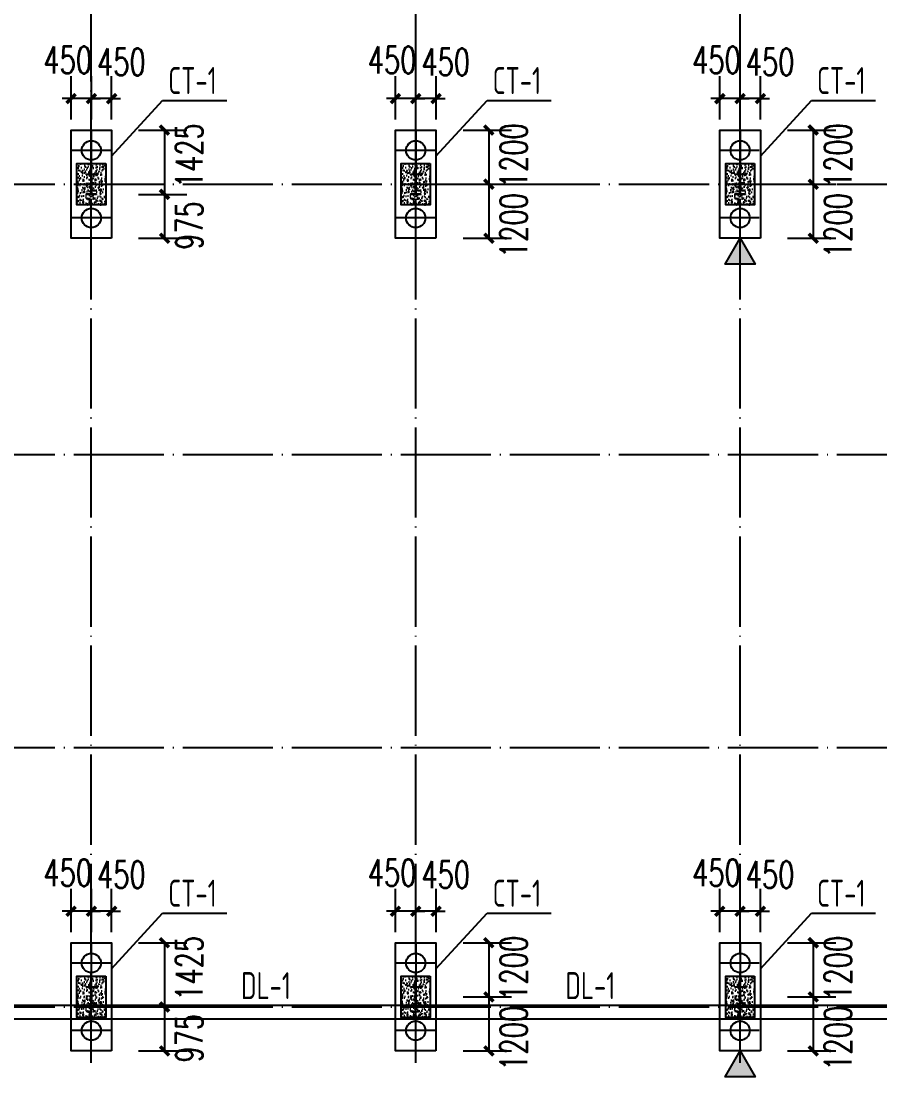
# Model space of a CAD drawing. Extents: x -33967 to 1773478, y -1022458 to -784650.
# Drawn here: x 276953 to 296013, y -1003384 to -979912 of the extents above; entities that cross this region are included whole.
import ezdxf

# ---------------------------------------------------------------- set-up
doc = ezdxf.new("R2010")
doc.units = 0
doc.header["$LTSCALE"] = 1000
doc.header["$MEASUREMENT"] = 0
doc.linetypes.add('DOTE', pattern=[2.42, 2, -0.2, 0.02, -0.2])
for name, color, linetype in [('AXIS', 3, 'Continuous'), ('DIM_LEAD', 3, 'Continuous'), ('DOTE', 1, 'DOTE'), ('GZ', 50, 'Continuous'), ('NUM', 7, 'Continuous'), ('PUB_HATCH', 8, 'Continuous'), ('承台', 2, 'Continuous'), ('桩', 201, 'Continuous')]:
    doc.layers.add(name, color=color, linetype=linetype)
doc.styles.add('_TCH_DIM_T3', font='SIMPLEX', dxfattribs={"width": 0.705882, "bigfont": 'GBCBIG'})
doc.styles.add('TSSD_Norm', font='tssdeng.shx', dxfattribs={"bigfont": 'hztxt.shx'})
doc.dimstyles.new('TCH-200-1', dxfattribs={"dimtxt": 595, "dimasz": 200, "dimexe": 500, "dimexo": 600, "dimgap": 252.5, "dimtad": 1, "dimdec": 0, "dimzin": 0, "dimdsep": 46, "dimtxsty": '_TCH_DIM_T3', "dimblk": 'ARCHTICK', "dimcen": 0.09, "dimclrd": 3, "dimclre": 3, "dimclrt": 7, "dimazin": 2, "dimtfac": 1, "dimtdec": 0, "dimtix": 1, "dimtmove": 2, "dimatfit": 3, "dimfxl": 1, "dimtolj": 1, "dimtzin": 0, "dimarcsym": 0})

# ---------------------------------------------------------------- blocks, each defined once
blk = doc.blocks.new('111')
at = {"layer": 'GZ'}
blk.add_lwpolyline([(650693, -886725), (650473, -886725), (650473, -886715), (650577, -886715), (650580, -886710), (650580, -886289), (650577, -886285), (650473, -886285), (650473, -886275), (650693, -886275), (650693, -886285), (650590, -886285), (650586, -886289), (650586, -886710), (650590, -886715), (650693, -886715), (650693, -886725)], close=True, dxfattribs=at)
blk = doc.blocks.new('_ArchTick')
at = {"color": 0, "linetype": 'ByBlock', "const_width": 0.4}
blk.add_lwpolyline([(-0.5, -0.5), (0.5, 0.5)], dxfattribs=at)
blk = doc.blocks.new('*D858')
at = {"layer": 'AXIS', "color": 3, "lineweight": -2, "transparency": 16777216}
for p, q in [((278511, -1000130), (278511, -999165)), ((278961, -1000130), (278961, -999165)), ((278511, -999665), (278311, -999665)), ((278961, -999665), (278511, -999665)), ((278961, -999665), (279161, -999665))]:
    blk.add_line(p, q, dxfattribs=at)
at = {"layer": 'Defpoints', "color": 0, "transparency": 16777216}
for p in [(278511, -999665), (278511, -1000730), (278961, -1000730)]:
    blk.add_point(p, dxfattribs=at)
at = {"layer": 'AXIS', "color": 3, "lineweight": -2, "transparency": 16777216, "xscale": 200, "yscale": 200, "zscale": 200}
for p, rotation in [((278511, -999665), 359.9999999933299), ((278961, -999665), 179.9999999933299)]:
    blk.add_blockref('_ArchTick', p, dxfattribs=dict(at, rotation=rotation))
at = {"layer": 'AXIS', "color": 7, "transparency": 16777216, "insert": (279177, -998854), "char_height": 595, "attachment_point": 5, "rotation": 360, "style": '_TCH_DIM_T3'}
blk.add_mtext('\\A1;450', dxfattribs=at)
blk = doc.blocks.new('*D859')
at = {"layer": 'AXIS', "color": 3, "lineweight": -2, "transparency": 16777216}
for p, q in [((278061, -1000130), (278061, -999165)), ((278511, -1000130), (278511, -999165)), ((278061, -999665), (277861, -999665)), ((278511, -999665), (278061, -999665)), ((278511, -999665), (278711, -999665))]:
    blk.add_line(p, q, dxfattribs=at)
at = {"layer": 'Defpoints', "color": 0, "transparency": 16777216}
for p in [(278061, -999665), (278061, -1000730), (278511, -1000730)]:
    blk.add_point(p, dxfattribs=at)
at = {"layer": 'AXIS', "color": 3, "lineweight": -2, "transparency": 16777216, "xscale": 200, "yscale": 200, "zscale": 200}
for p, rotation in [((278061, -999665), 359.9999999933299), ((278511, -999665), 179.9999999933299)]:
    blk.add_blockref('_ArchTick', p, dxfattribs=dict(at, rotation=rotation))
at = {"layer": 'AXIS', "color": 7, "transparency": 16777216, "insert": (277986, -998810), "char_height": 595, "attachment_point": 5, "rotation": 360, "style": '_TCH_DIM_T3'}
blk.add_mtext('\\A1;450', dxfattribs=at)
blk = doc.blocks.new('*D860')
at = {"layer": 'AXIS', "color": 3, "lineweight": -2, "transparency": 16777216}
for p, q in [((279561, -1000364), (280634, -1000364)), ((280134, -1000364), (280134, -1001789)), ((279561, -1001789), (280634, -1001789))]:
    blk.add_line(p, q, dxfattribs=at)
at = {"layer": 'Defpoints', "color": 0, "transparency": 16777216}
for p in [(278961, -1000364), (278961, -1001789), (280134, -1001789)]:
    blk.add_point(p, dxfattribs=at)
at = {"layer": 'AXIS', "color": 3, "lineweight": -2, "transparency": 16777216, "xscale": 200, "yscale": 200, "zscale": 200}
for p, rotation in [((280134, -1000364), 90), ((280134, -1001789), 270)]:
    blk.add_blockref('_ArchTick', p, dxfattribs=dict(at, rotation=rotation))
at = {"layer": 'AXIS', "color": 7, "transparency": 16777216, "insert": (280684, -1000931), "char_height": 595, "attachment_point": 5, "rotation": 90, "style": '_TCH_DIM_T3'}
blk.add_mtext('\\A1;1425', dxfattribs=at)
blk = doc.blocks.new('*D861')
at = {"layer": 'AXIS', "color": 3, "lineweight": -2, "transparency": 16777216}
for p, q in [((279561, -1001789), (280634, -1001789)), ((280134, -1001789), (280134, -1002764)), ((279561, -1002764), (280634, -1002764))]:
    blk.add_line(p, q, dxfattribs=at)
at = {"layer": 'Defpoints', "color": 0, "transparency": 16777216}
for p in [(278961, -1001789), (278961, -1002764), (280134, -1002764)]:
    blk.add_point(p, dxfattribs=at)
at = {"layer": 'AXIS', "color": 3, "lineweight": -2, "transparency": 16777216, "xscale": 200, "yscale": 200, "zscale": 200}
for p, rotation in [((280134, -1001789), 90), ((280134, -1002764), 270)]:
    blk.add_blockref('_ArchTick', p, dxfattribs=dict(at, rotation=rotation))
at = {"layer": 'AXIS', "color": 7, "transparency": 16777216, "insert": (280684, -1002483), "char_height": 595, "attachment_point": 5, "rotation": 90, "style": '_TCH_DIM_T3'}
blk.add_mtext('\\A1;975', dxfattribs=at)
blk = doc.blocks.new('*D862')
at = {"layer": 'AXIS', "color": 3, "lineweight": -2, "transparency": 16777216}
for p, q in [((285711, -1000130), (285711, -999165)), ((286161, -1000130), (286161, -999165)), ((285711, -999665), (285511, -999665)), ((286161, -999665), (285711, -999665)), ((286161, -999665), (286361, -999665))]:
    blk.add_line(p, q, dxfattribs=at)
at = {"layer": 'Defpoints', "color": 0, "transparency": 16777216}
for p in [(285711, -999665), (285711, -1000730), (286161, -1000730)]:
    blk.add_point(p, dxfattribs=at)
at = {"layer": 'AXIS', "color": 3, "lineweight": -2, "transparency": 16777216, "xscale": 200, "yscale": 200, "zscale": 200}
for p, rotation in [((285711, -999665), 359.9999999933299), ((286161, -999665), 179.9999999933299)]:
    blk.add_blockref('_ArchTick', p, dxfattribs=dict(at, rotation=rotation))
at = {"layer": 'AXIS', "color": 7, "transparency": 16777216, "insert": (286377, -998854), "char_height": 595, "attachment_point": 5, "rotation": 360, "style": '_TCH_DIM_T3'}
blk.add_mtext('\\A1;450', dxfattribs=at)
blk = doc.blocks.new('*D863')
at = {"layer": 'AXIS', "color": 3, "lineweight": -2, "transparency": 16777216}
for p, q in [((285261, -1000130), (285261, -999165)), ((285711, -1000130), (285711, -999165)), ((285261, -999665), (285061, -999665)), ((285711, -999665), (285261, -999665)), ((285711, -999665), (285911, -999665))]:
    blk.add_line(p, q, dxfattribs=at)
at = {"layer": 'Defpoints', "color": 0, "transparency": 16777216}
for p in [(285261, -999665), (285261, -1000730), (285711, -1000730)]:
    blk.add_point(p, dxfattribs=at)
at = {"layer": 'AXIS', "color": 3, "lineweight": -2, "transparency": 16777216, "xscale": 200, "yscale": 200, "zscale": 200}
for p, rotation in [((285261, -999665), 359.9999999933299), ((285711, -999665), 179.9999999933299)]:
    blk.add_blockref('_ArchTick', p, dxfattribs=dict(at, rotation=rotation))
at = {"layer": 'AXIS', "color": 7, "transparency": 16777216, "insert": (285186, -998810), "char_height": 595, "attachment_point": 5, "rotation": 360, "style": '_TCH_DIM_T3'}
blk.add_mtext('\\A1;450', dxfattribs=at)
blk = doc.blocks.new('*D864')
at = {"layer": 'AXIS', "color": 3, "lineweight": -2, "transparency": 16777216}
for p, q in [((286761, -1000364), (287834, -1000364)), ((287334, -1000364), (287334, -1001564)), ((286761, -1001564), (287834, -1001564))]:
    blk.add_line(p, q, dxfattribs=at)
at = {"layer": 'Defpoints', "color": 0, "transparency": 16777216}
for p in [(286161, -1000364), (286161, -1001564), (287334, -1001564)]:
    blk.add_point(p, dxfattribs=at)
at = {"layer": 'AXIS', "color": 3, "lineweight": -2, "transparency": 16777216, "xscale": 200, "yscale": 200, "zscale": 200}
for p, rotation in [((287334, -1000364), 90), ((287334, -1001564), 270)]:
    blk.add_blockref('_ArchTick', p, dxfattribs=dict(at, rotation=rotation))
at = {"layer": 'AXIS', "color": 7, "transparency": 16777216, "insert": (287884, -1000931), "char_height": 595, "attachment_point": 5, "rotation": 90, "style": '_TCH_DIM_T3'}
blk.add_mtext('\\A1;1200', dxfattribs=at)
blk = doc.blocks.new('*D865')
at = {"layer": 'AXIS', "color": 3, "lineweight": -2, "transparency": 16777216}
for p, q in [((286761, -1001564), (287834, -1001564)), ((287334, -1001564), (287334, -1002764)), ((286761, -1002764), (287834, -1002764))]:
    blk.add_line(p, q, dxfattribs=at)
at = {"layer": 'Defpoints', "color": 0, "transparency": 16777216}
for p in [(286161, -1001564), (286161, -1002764), (287334, -1002764)]:
    blk.add_point(p, dxfattribs=at)
at = {"layer": 'AXIS', "color": 3, "lineweight": -2, "transparency": 16777216, "xscale": 200, "yscale": 200, "zscale": 200}
for p, rotation in [((287334, -1001564), 90), ((287334, -1002764), 270)]:
    blk.add_blockref('_ArchTick', p, dxfattribs=dict(at, rotation=rotation))
at = {"layer": 'AXIS', "color": 7, "transparency": 16777216, "insert": (287884, -1002483), "char_height": 595, "attachment_point": 5, "rotation": 90, "style": '_TCH_DIM_T3'}
blk.add_mtext('\\A1;1200', dxfattribs=at)
blk = doc.blocks.new('*D866')
at = {"layer": 'AXIS', "color": 3, "lineweight": -2, "transparency": 16777216}
for p, q in [((292911, -1000130), (292911, -999165)), ((293361, -1000130), (293361, -999165)), ((292911, -999665), (292711, -999665)), ((293361, -999665), (292911, -999665)), ((293361, -999665), (293561, -999665))]:
    blk.add_line(p, q, dxfattribs=at)
at = {"layer": 'Defpoints', "color": 0, "transparency": 16777216}
for p in [(292911, -999665), (292911, -1000730), (293361, -1000730)]:
    blk.add_point(p, dxfattribs=at)
at = {"layer": 'AXIS', "color": 3, "lineweight": -2, "transparency": 16777216, "xscale": 200, "yscale": 200, "zscale": 200}
for p, rotation in [((292911, -999665), 359.9999999933299), ((293361, -999665), 179.9999999933299)]:
    blk.add_blockref('_ArchTick', p, dxfattribs=dict(at, rotation=rotation))
at = {"layer": 'AXIS', "color": 7, "transparency": 16777216, "insert": (293577, -998854), "char_height": 595, "attachment_point": 5, "rotation": 360, "style": '_TCH_DIM_T3'}
blk.add_mtext('\\A1;450', dxfattribs=at)
blk = doc.blocks.new('*D867')
at = {"layer": 'AXIS', "color": 3, "lineweight": -2, "transparency": 16777216}
for p, q in [((292461, -1000130), (292461, -999165)), ((292911, -1000130), (292911, -999165)), ((292461, -999665), (292261, -999665)), ((292911, -999665), (292461, -999665)), ((292911, -999665), (293111, -999665))]:
    blk.add_line(p, q, dxfattribs=at)
at = {"layer": 'Defpoints', "color": 0, "transparency": 16777216}
for p in [(292461, -999665), (292461, -1000730), (292911, -1000730)]:
    blk.add_point(p, dxfattribs=at)
at = {"layer": 'AXIS', "color": 3, "lineweight": -2, "transparency": 16777216, "xscale": 200, "yscale": 200, "zscale": 200}
for p, rotation in [((292461, -999665), 359.9999999933299), ((292911, -999665), 179.9999999933299)]:
    blk.add_blockref('_ArchTick', p, dxfattribs=dict(at, rotation=rotation))
at = {"layer": 'AXIS', "color": 7, "transparency": 16777216, "insert": (292386, -998810), "char_height": 595, "attachment_point": 5, "rotation": 360, "style": '_TCH_DIM_T3'}
blk.add_mtext('\\A1;450', dxfattribs=at)
blk = doc.blocks.new('*D868')
at = {"layer": 'AXIS', "color": 3, "lineweight": -2, "transparency": 16777216}
for p, q in [((293961, -1000364), (295034, -1000364)), ((294534, -1000364), (294534, -1001564)), ((293961, -1001564), (295034, -1001564))]:
    blk.add_line(p, q, dxfattribs=at)
at = {"layer": 'Defpoints', "color": 0, "transparency": 16777216}
for p in [(293361, -1000364), (293361, -1001564), (294534, -1001564)]:
    blk.add_point(p, dxfattribs=at)
at = {"layer": 'AXIS', "color": 3, "lineweight": -2, "transparency": 16777216, "xscale": 200, "yscale": 200, "zscale": 200}
for p, rotation in [((294534, -1000364), 90), ((294534, -1001564), 270)]:
    blk.add_blockref('_ArchTick', p, dxfattribs=dict(at, rotation=rotation))
at = {"layer": 'AXIS', "color": 7, "transparency": 16777216, "insert": (295084, -1000931), "char_height": 595, "attachment_point": 5, "rotation": 90, "style": '_TCH_DIM_T3'}
blk.add_mtext('\\A1;1200', dxfattribs=at)
blk = doc.blocks.new('*D869')
at = {"layer": 'AXIS', "color": 3, "lineweight": -2, "transparency": 16777216}
for p, q in [((293961, -1001564), (295034, -1001564)), ((294534, -1001564), (294534, -1002764)), ((293961, -1002764), (295034, -1002764))]:
    blk.add_line(p, q, dxfattribs=at)
at = {"layer": 'Defpoints', "color": 0, "transparency": 16777216}
for p in [(293361, -1001564), (293361, -1002764), (294534, -1002764)]:
    blk.add_point(p, dxfattribs=at)
at = {"layer": 'AXIS', "color": 3, "lineweight": -2, "transparency": 16777216, "xscale": 200, "yscale": 200, "zscale": 200}
for p, rotation in [((294534, -1001564), 90), ((294534, -1002764), 270)]:
    blk.add_blockref('_ArchTick', p, dxfattribs=dict(at, rotation=rotation))
at = {"layer": 'AXIS', "color": 7, "transparency": 16777216, "insert": (295084, -1002483), "char_height": 595, "attachment_point": 5, "rotation": 90, "style": '_TCH_DIM_T3'}
blk.add_mtext('\\A1;1200', dxfattribs=at)
blk = doc.blocks.new('*D914')
at = {"layer": 'AXIS', "color": 3, "lineweight": -2, "transparency": 16777216}
for p, q in [((278511, -982095), (278511, -981131)), ((278961, -982095), (278961, -981131)), ((278511, -981631), (278311, -981631)), ((278961, -981631), (278511, -981631)), ((278961, -981631), (279161, -981631))]:
    blk.add_line(p, q, dxfattribs=at)
at = {"layer": 'Defpoints', "color": 0, "transparency": 16777216}
for p in [(278511, -981631), (278511, -982695), (278961, -982695)]:
    blk.add_point(p, dxfattribs=at)
at = {"layer": 'AXIS', "color": 3, "lineweight": -2, "transparency": 16777216, "xscale": 200, "yscale": 200, "zscale": 200}
for p, rotation in [((278511, -981631), 359.9999999933299), ((278961, -981631), 179.9999999933299)]:
    blk.add_blockref('_ArchTick', p, dxfattribs=dict(at, rotation=rotation))
at = {"layer": 'AXIS', "color": 7, "transparency": 16777216, "insert": (279177, -980819), "char_height": 595, "attachment_point": 5, "rotation": 360, "style": '_TCH_DIM_T3'}
blk.add_mtext('\\A1;450', dxfattribs=at)
blk = doc.blocks.new('*D915')
at = {"layer": 'AXIS', "color": 3, "lineweight": -2, "transparency": 16777216}
for p, q in [((278061, -982095), (278061, -981131)), ((278511, -982095), (278511, -981131)), ((278061, -981631), (277861, -981631)), ((278511, -981631), (278061, -981631)), ((278511, -981631), (278711, -981631))]:
    blk.add_line(p, q, dxfattribs=at)
at = {"layer": 'Defpoints', "color": 0, "transparency": 16777216}
for p in [(278061, -981631), (278061, -982695), (278511, -982695)]:
    blk.add_point(p, dxfattribs=at)
at = {"layer": 'AXIS', "color": 3, "lineweight": -2, "transparency": 16777216, "xscale": 200, "yscale": 200, "zscale": 200}
for p, rotation in [((278061, -981631), 359.9999999933299), ((278511, -981631), 179.9999999933299)]:
    blk.add_blockref('_ArchTick', p, dxfattribs=dict(at, rotation=rotation))
at = {"layer": 'AXIS', "color": 7, "transparency": 16777216, "insert": (277986, -980775), "char_height": 595, "attachment_point": 5, "rotation": 360, "style": '_TCH_DIM_T3'}
blk.add_mtext('\\A1;450', dxfattribs=at)
blk = doc.blocks.new('*D916')
at = {"layer": 'AXIS', "color": 3, "lineweight": -2, "transparency": 16777216}
for p, q in [((279561, -982329), (280634, -982329)), ((280134, -982329), (280134, -983755)), ((279561, -983755), (280634, -983755))]:
    blk.add_line(p, q, dxfattribs=at)
at = {"layer": 'Defpoints', "color": 0, "transparency": 16777216}
for p in [(278961, -982329), (278961, -983755), (280134, -983755)]:
    blk.add_point(p, dxfattribs=at)
at = {"layer": 'AXIS', "color": 3, "lineweight": -2, "transparency": 16777216, "xscale": 200, "yscale": 200, "zscale": 200}
for p, rotation in [((280134, -982329), 90), ((280134, -983755), 270)]:
    blk.add_blockref('_ArchTick', p, dxfattribs=dict(at, rotation=rotation))
at = {"layer": 'AXIS', "color": 7, "transparency": 16777216, "insert": (280684, -982897), "char_height": 595, "attachment_point": 5, "rotation": 90, "style": '_TCH_DIM_T3'}
blk.add_mtext('\\A1;1425', dxfattribs=at)
blk = doc.blocks.new('*D917')
at = {"layer": 'AXIS', "color": 3, "lineweight": -2, "transparency": 16777216}
for p, q in [((279561, -983755), (280634, -983755)), ((280134, -983755), (280134, -984729)), ((279561, -984729), (280634, -984729))]:
    blk.add_line(p, q, dxfattribs=at)
at = {"layer": 'Defpoints', "color": 0, "transparency": 16777216}
for p in [(278961, -983755), (278961, -984729), (280134, -984729)]:
    blk.add_point(p, dxfattribs=at)
at = {"layer": 'AXIS', "color": 3, "lineweight": -2, "transparency": 16777216, "xscale": 200, "yscale": 200, "zscale": 200}
for p, rotation in [((280134, -983755), 90), ((280134, -984729), 270)]:
    blk.add_blockref('_ArchTick', p, dxfattribs=dict(at, rotation=rotation))
at = {"layer": 'AXIS', "color": 7, "transparency": 16777216, "insert": (280684, -984448), "char_height": 595, "attachment_point": 5, "rotation": 90, "style": '_TCH_DIM_T3'}
blk.add_mtext('\\A1;975', dxfattribs=at)
blk = doc.blocks.new('*D918')
at = {"layer": 'AXIS', "color": 3, "lineweight": -2, "transparency": 16777216}
for p, q in [((285711, -982095), (285711, -981131)), ((286161, -982095), (286161, -981131)), ((285711, -981631), (285511, -981631)), ((286161, -981631), (285711, -981631)), ((286161, -981631), (286361, -981631))]:
    blk.add_line(p, q, dxfattribs=at)
at = {"layer": 'Defpoints', "color": 0, "transparency": 16777216}
for p in [(285711, -981631), (285711, -982695), (286161, -982695)]:
    blk.add_point(p, dxfattribs=at)
at = {"layer": 'AXIS', "color": 3, "lineweight": -2, "transparency": 16777216, "xscale": 200, "yscale": 200, "zscale": 200}
for p, rotation in [((285711, -981631), 359.9999999933299), ((286161, -981631), 179.9999999933299)]:
    blk.add_blockref('_ArchTick', p, dxfattribs=dict(at, rotation=rotation))
at = {"layer": 'AXIS', "color": 7, "transparency": 16777216, "insert": (286377, -980819), "char_height": 595, "attachment_point": 5, "rotation": 360, "style": '_TCH_DIM_T3'}
blk.add_mtext('\\A1;450', dxfattribs=at)
blk = doc.blocks.new('*D919')
at = {"layer": 'AXIS', "color": 3, "lineweight": -2, "transparency": 16777216}
for p, q in [((285261, -982095), (285261, -981131)), ((285711, -982095), (285711, -981131)), ((285261, -981631), (285061, -981631)), ((285711, -981631), (285261, -981631)), ((285711, -981631), (285911, -981631))]:
    blk.add_line(p, q, dxfattribs=at)
at = {"layer": 'Defpoints', "color": 0, "transparency": 16777216}
for p in [(285261, -981631), (285261, -982695), (285711, -982695)]:
    blk.add_point(p, dxfattribs=at)
at = {"layer": 'AXIS', "color": 3, "lineweight": -2, "transparency": 16777216, "xscale": 200, "yscale": 200, "zscale": 200}
for p, rotation in [((285261, -981631), 359.9999999933299), ((285711, -981631), 179.9999999933299)]:
    blk.add_blockref('_ArchTick', p, dxfattribs=dict(at, rotation=rotation))
at = {"layer": 'AXIS', "color": 7, "transparency": 16777216, "insert": (285186, -980775), "char_height": 595, "attachment_point": 5, "rotation": 360, "style": '_TCH_DIM_T3'}
blk.add_mtext('\\A1;450', dxfattribs=at)
blk = doc.blocks.new('*D920')
at = {"layer": 'AXIS', "color": 3, "lineweight": -2, "transparency": 16777216}
for p, q in [((286761, -982329), (287834, -982329)), ((287334, -982329), (287334, -983529)), ((286761, -983529), (287834, -983529))]:
    blk.add_line(p, q, dxfattribs=at)
at = {"layer": 'Defpoints', "color": 0, "transparency": 16777216}
for p in [(286161, -982329), (286161, -983529), (287334, -983529)]:
    blk.add_point(p, dxfattribs=at)
at = {"layer": 'AXIS', "color": 3, "lineweight": -2, "transparency": 16777216, "xscale": 200, "yscale": 200, "zscale": 200}
for p, rotation in [((287334, -982329), 90), ((287334, -983529), 270)]:
    blk.add_blockref('_ArchTick', p, dxfattribs=dict(at, rotation=rotation))
at = {"layer": 'AXIS', "color": 7, "transparency": 16777216, "insert": (287884, -982897), "char_height": 595, "attachment_point": 5, "rotation": 90, "style": '_TCH_DIM_T3'}
blk.add_mtext('\\A1;1200', dxfattribs=at)
blk = doc.blocks.new('*D921')
at = {"layer": 'AXIS', "color": 3, "lineweight": -2, "transparency": 16777216}
for p, q in [((286761, -983529), (287834, -983529)), ((287334, -983529), (287334, -984729)), ((286761, -984729), (287834, -984729))]:
    blk.add_line(p, q, dxfattribs=at)
at = {"layer": 'Defpoints', "color": 0, "transparency": 16777216}
for p in [(286161, -983529), (286161, -984729), (287334, -984729)]:
    blk.add_point(p, dxfattribs=at)
at = {"layer": 'AXIS', "color": 3, "lineweight": -2, "transparency": 16777216, "xscale": 200, "yscale": 200, "zscale": 200}
for p, rotation in [((287334, -983529), 90), ((287334, -984729), 270)]:
    blk.add_blockref('_ArchTick', p, dxfattribs=dict(at, rotation=rotation))
at = {"layer": 'AXIS', "color": 7, "transparency": 16777216, "insert": (287884, -984448), "char_height": 595, "attachment_point": 5, "rotation": 90, "style": '_TCH_DIM_T3'}
blk.add_mtext('\\A1;1200', dxfattribs=at)
blk = doc.blocks.new('*D922')
at = {"layer": 'AXIS', "color": 3, "lineweight": -2, "transparency": 16777216}
for p, q in [((292911, -982095), (292911, -981131)), ((293361, -982095), (293361, -981131)), ((292911, -981631), (292711, -981631)), ((293361, -981631), (292911, -981631)), ((293361, -981631), (293561, -981631))]:
    blk.add_line(p, q, dxfattribs=at)
at = {"layer": 'Defpoints', "color": 0, "transparency": 16777216}
for p in [(292911, -981631), (292911, -982695), (293361, -982695)]:
    blk.add_point(p, dxfattribs=at)
at = {"layer": 'AXIS', "color": 3, "lineweight": -2, "transparency": 16777216, "xscale": 200, "yscale": 200, "zscale": 200}
for p, rotation in [((292911, -981631), 359.9999999933299), ((293361, -981631), 179.9999999933299)]:
    blk.add_blockref('_ArchTick', p, dxfattribs=dict(at, rotation=rotation))
at = {"layer": 'AXIS', "color": 7, "transparency": 16777216, "insert": (293577, -980819), "char_height": 595, "attachment_point": 5, "rotation": 360, "style": '_TCH_DIM_T3'}
blk.add_mtext('\\A1;450', dxfattribs=at)
blk = doc.blocks.new('*D923')
at = {"layer": 'AXIS', "color": 3, "lineweight": -2, "transparency": 16777216}
for p, q in [((292461, -982095), (292461, -981131)), ((292911, -982095), (292911, -981131)), ((292461, -981631), (292261, -981631)), ((292911, -981631), (292461, -981631)), ((292911, -981631), (293111, -981631))]:
    blk.add_line(p, q, dxfattribs=at)
at = {"layer": 'Defpoints', "color": 0, "transparency": 16777216}
for p in [(292461, -981631), (292461, -982695), (292911, -982695)]:
    blk.add_point(p, dxfattribs=at)
at = {"layer": 'AXIS', "color": 3, "lineweight": -2, "transparency": 16777216, "xscale": 200, "yscale": 200, "zscale": 200}
for p, rotation in [((292461, -981631), 359.9999999933299), ((292911, -981631), 179.9999999933299)]:
    blk.add_blockref('_ArchTick', p, dxfattribs=dict(at, rotation=rotation))
at = {"layer": 'AXIS', "color": 7, "transparency": 16777216, "insert": (292386, -980775), "char_height": 595, "attachment_point": 5, "rotation": 360, "style": '_TCH_DIM_T3'}
blk.add_mtext('\\A1;450', dxfattribs=at)
blk = doc.blocks.new('*D924')
at = {"layer": 'AXIS', "color": 3, "lineweight": -2, "transparency": 16777216}
for p, q in [((293961, -982329), (295034, -982329)), ((294534, -982329), (294534, -983529)), ((293961, -983529), (295034, -983529))]:
    blk.add_line(p, q, dxfattribs=at)
at = {"layer": 'Defpoints', "color": 0, "transparency": 16777216}
for p in [(293361, -982329), (293361, -983529), (294534, -983529)]:
    blk.add_point(p, dxfattribs=at)
at = {"layer": 'AXIS', "color": 3, "lineweight": -2, "transparency": 16777216, "xscale": 200, "yscale": 200, "zscale": 200}
for p, rotation in [((294534, -982329), 90), ((294534, -983529), 270)]:
    blk.add_blockref('_ArchTick', p, dxfattribs=dict(at, rotation=rotation))
at = {"layer": 'AXIS', "color": 7, "transparency": 16777216, "insert": (295084, -982897), "char_height": 595, "attachment_point": 5, "rotation": 90, "style": '_TCH_DIM_T3'}
blk.add_mtext('\\A1;1200', dxfattribs=at)
blk = doc.blocks.new('*D925')
at = {"layer": 'AXIS', "color": 3, "lineweight": -2, "transparency": 16777216}
for p, q in [((293961, -983529), (295034, -983529)), ((294534, -983529), (294534, -984729)), ((293961, -984729), (295034, -984729))]:
    blk.add_line(p, q, dxfattribs=at)
at = {"layer": 'Defpoints', "color": 0, "transparency": 16777216}
for p in [(293361, -983529), (293361, -984729), (294534, -984729)]:
    blk.add_point(p, dxfattribs=at)
at = {"layer": 'AXIS', "color": 3, "lineweight": -2, "transparency": 16777216, "xscale": 200, "yscale": 200, "zscale": 200}
for p, rotation in [((294534, -983529), 90), ((294534, -984729), 270)]:
    blk.add_blockref('_ArchTick', p, dxfattribs=dict(at, rotation=rotation))
at = {"layer": 'AXIS', "color": 7, "transparency": 16777216, "insert": (295084, -984448), "char_height": 595, "attachment_point": 5, "rotation": 90, "style": '_TCH_DIM_T3'}
blk.add_mtext('\\A1;1200', dxfattribs=at)

msp = doc.modelspace()

# ---------------------------------------------------------------- hatches: boundary and pattern name
h = msp.add_hatch(color=5)
h.dxf.hatch_style = 1
h.paths.add_polyline_path([(292910.6, -984729.4), (293243.1, -985305.4), (292578, -985305.4)])
h = msp.add_hatch(color=5)
h.dxf.hatch_style = 1
h.paths.add_polyline_path([(292910.6, -1002764.2), (293243.1, -1003340.1), (292578, -1003340.1)])
at = {"layer": 'PUB_HATCH', "linetype": 'ByBlock', "ltscale": 0.1}
h = msp.add_hatch(dxfattribs=at)
h.set_pattern_fill('AR-CONC', color=8, scale=100)
h.set_pattern_definition([(50, (-1555098.75, -1635845.17), (182.184669, -15.939086), [19.05, -209.55]), (355, (-1555098.75, -1635845.17), (-35.242826, 191.056643), [15.24, -167.64]), (100.451, (-1555083.57, -1635846.5), (146.942502, 175.116688), [16.19, -178.09]), (46.1842, (-1555098.75, -1635794.37), (271.07904, -42.042328), [28.575, -314.325]), (96.6356, (-1555076.16, -1635797.87), (237.404234, 247.425556), [24.285, -267.135]), (351.184, (-1555098.75, -1635794.37), (237.404606, 247.425118), [22.86, -251.46]), (21, (-1555073.35, -1635807.07), (151.61488, -102.265519), [19.05, -209.55]), (326, (-1555073.35, -1635807.07), (61.802028, 184.187966), [15.24, -167.64]), (71.4514, (-1555060.71, -1635815.59), (213.41649, 81.922858), [16.19, -178.09]), (37.5, (-1555098.75, -1635845.165), (3.0886032, 84.5550389), [0, -165.608, 0, -170.18, 0, -168.275]), (7.5, (-1555098.75, -1635845.165), (66.8196625, 100.180575), [0, -97.028, 0, -161.798, 0, -64.135]), (327.5, (-1555155.39, -1635845.165), (135.5905952, -5.728744), [0, -63.5, 0, -198.12, 0, -262.89]), (317.5, (-1555180.79, -1635845.17), (148.1291814, 25.426491), [0, -82.55, 0, -131.572, 0, -186.69])])
h.paths.add_polyline_path([(278190.5, -983989.4), (278830.5, -983989.4), (278830.6, -983069.4), (278190.6, -983069.4)])
h = msp.add_hatch(dxfattribs=at)
h.set_pattern_fill('AR-CONC', color=8, scale=100)
h.set_pattern_definition([(50, (-1547898.75, -1635845.17), (182.184669, -15.939086), [19.05, -209.55]), (355, (-1547898.75, -1635845.17), (-35.242826, 191.056643), [15.24, -167.64]), (100.451, (-1547883.57, -1635846.5), (146.942502, 175.116688), [16.19, -178.09]), (46.1842, (-1547898.75, -1635794.37), (271.07904, -42.042328), [28.575, -314.325]), (96.6356, (-1547876.16, -1635797.87), (237.404234, 247.425556), [24.285, -267.135]), (351.184, (-1547898.75, -1635794.37), (237.404606, 247.425118), [22.86, -251.46]), (21, (-1547873.35, -1635807.07), (151.61488, -102.265519), [19.05, -209.55]), (326, (-1547873.35, -1635807.07), (61.802028, 184.187966), [15.24, -167.64]), (71.4514, (-1547860.71, -1635815.59), (213.41649, 81.922858), [16.19, -178.09]), (37.5, (-1547898.75, -1635845.165), (3.0886032, 84.5550389), [0, -165.608, 0, -170.18, 0, -168.275]), (7.5, (-1547898.75, -1635845.165), (66.8196625, 100.180575), [0, -97.028, 0, -161.798, 0, -64.135]), (327.5, (-1547955.39, -1635845.165), (135.5905952, -5.728744), [0, -63.5, 0, -198.12, 0, -262.89]), (317.5, (-1547980.79, -1635845.17), (148.1291814, 25.426491), [0, -82.55, 0, -131.572, 0, -186.69])])
h.paths.add_polyline_path([(285390.5, -983989.4), (286030.5, -983989.4), (286030.6, -983069.4), (285390.6, -983069.4)])
h = msp.add_hatch(dxfattribs=at)
h.set_pattern_fill('AR-CONC', color=8, scale=100)
h.set_pattern_definition([(50, (-1540698.75, -1635845.17), (182.184669, -15.939086), [19.05, -209.55]), (355, (-1540698.75, -1635845.17), (-35.242826, 191.056643), [15.24, -167.64]), (100.451, (-1540683.57, -1635846.5), (146.942502, 175.116688), [16.19, -178.09]), (46.1842, (-1540698.75, -1635794.37), (271.07904, -42.042328), [28.575, -314.325]), (96.6356, (-1540676.16, -1635797.87), (237.404234, 247.425556), [24.285, -267.135]), (351.184, (-1540698.75, -1635794.37), (237.404606, 247.425118), [22.86, -251.46]), (21, (-1540673.35, -1635807.07), (151.61488, -102.265519), [19.05, -209.55]), (326, (-1540673.35, -1635807.07), (61.802028, 184.187966), [15.24, -167.64]), (71.4514, (-1540660.71, -1635815.59), (213.41649, 81.922858), [16.19, -178.09]), (37.5, (-1540698.75, -1635845.165), (3.0886032, 84.5550389), [0, -165.608, 0, -170.18, 0, -168.275]), (7.5, (-1540698.75, -1635845.165), (66.8196625, 100.180575), [0, -97.028, 0, -161.798, 0, -64.135]), (327.5, (-1540755.39, -1635845.165), (135.5905952, -5.728744), [0, -63.5, 0, -198.12, 0, -262.89]), (317.5, (-1540780.79, -1635845.17), (148.1291814, 25.426491), [0, -82.55, 0, -131.572, 0, -186.69])])
h.paths.add_polyline_path([(292590.5, -983989.4), (293230.5, -983989.4), (293230.6, -983069.4), (292590.6, -983069.4)])
h = msp.add_hatch(dxfattribs=at)
h.set_pattern_fill('AR-CONC', color=8, scale=100)
h.set_pattern_definition([(50, (-1555098.75, -1653879.9), (182.184669, -15.939086), [19.05, -209.55]), (355, (-1555098.75, -1653879.9), (-35.242826, 191.056643), [15.24, -167.64]), (100.451, (-1555083.57, -1653881.23), (146.942502, 175.116688), [16.19, -178.09]), (46.1842, (-1555098.75, -1653829.1), (271.07904, -42.042328), [28.575, -314.325]), (96.6356, (-1555076.16, -1653832.6), (237.404234, 247.425556), [24.285, -267.135]), (351.184, (-1555098.75, -1653829.1), (237.404606, 247.425118), [22.86, -251.46]), (21, (-1555073.35, -1653841.8), (151.61488, -102.265519), [19.05, -209.55]), (326, (-1555073.35, -1653841.8), (61.802028, 184.187966), [15.24, -167.64]), (71.4514, (-1555060.71, -1653850.33), (213.41649, 81.922858), [16.19, -178.09]), (37.5, (-1555098.75, -1653879.9), (3.0886032, 84.5550389), [0, -165.608, 0, -170.18, 0, -168.275]), (7.5, (-1555098.75, -1653879.9), (66.8196625, 100.180575), [0, -97.028, 0, -161.798, 0, -64.135]), (327.5, (-1555155.39, -1653879.9), (135.5905952, -5.728744), [0, -63.5, 0, -198.12, 0, -262.89]), (317.5, (-1555180.79, -1653879.9), (148.1291814, 25.426491), [0, -82.55, 0, -131.572, 0, -186.69])])
h.paths.add_polyline_path([(278190.5, -1002024.2), (278830.5, -1002024.2), (278830.6, -1001104.2), (278190.6, -1001104.2)])
h = msp.add_hatch(dxfattribs=at)
h.set_pattern_fill('AR-CONC', color=8, scale=100)
h.set_pattern_definition([(50, (-1547898.75, -1653879.9), (182.184669, -15.939086), [19.05, -209.55]), (355, (-1547898.75, -1653879.9), (-35.242826, 191.056643), [15.24, -167.64]), (100.451, (-1547883.57, -1653881.23), (146.942502, 175.116688), [16.19, -178.09]), (46.1842, (-1547898.75, -1653829.1), (271.07904, -42.042328), [28.575, -314.325]), (96.6356, (-1547876.16, -1653832.6), (237.404234, 247.425556), [24.285, -267.135]), (351.184, (-1547898.75, -1653829.1), (237.404606, 247.425118), [22.86, -251.46]), (21, (-1547873.35, -1653841.8), (151.61488, -102.265519), [19.05, -209.55]), (326, (-1547873.35, -1653841.8), (61.802028, 184.187966), [15.24, -167.64]), (71.4514, (-1547860.71, -1653850.33), (213.41649, 81.922858), [16.19, -178.09]), (37.5, (-1547898.75, -1653879.9), (3.0886032, 84.5550389), [0, -165.608, 0, -170.18, 0, -168.275]), (7.5, (-1547898.75, -1653879.9), (66.8196625, 100.180575), [0, -97.028, 0, -161.798, 0, -64.135]), (327.5, (-1547955.39, -1653879.9), (135.5905952, -5.728744), [0, -63.5, 0, -198.12, 0, -262.89]), (317.5, (-1547980.79, -1653879.9), (148.1291814, 25.426491), [0, -82.55, 0, -131.572, 0, -186.69])])
h.paths.add_polyline_path([(285390.5, -1002024.2), (286030.5, -1002024.2), (286030.6, -1001104.2), (285390.6, -1001104.2)])
h = msp.add_hatch(dxfattribs=at)
h.set_pattern_fill('AR-CONC', color=8, scale=100)
h.set_pattern_definition([(50, (-1540698.75, -1653879.9), (182.184669, -15.939086), [19.05, -209.55]), (355, (-1540698.75, -1653879.9), (-35.242826, 191.056643), [15.24, -167.64]), (100.451, (-1540683.57, -1653881.23), (146.942502, 175.116688), [16.19, -178.09]), (46.1842, (-1540698.75, -1653829.1), (271.07904, -42.042328), [28.575, -314.325]), (96.6356, (-1540676.16, -1653832.6), (237.404234, 247.425556), [24.285, -267.135]), (351.184, (-1540698.75, -1653829.1), (237.404606, 247.425118), [22.86, -251.46]), (21, (-1540673.35, -1653841.8), (151.61488, -102.265519), [19.05, -209.55]), (326, (-1540673.35, -1653841.8), (61.802028, 184.187966), [15.24, -167.64]), (71.4514, (-1540660.71, -1653850.33), (213.41649, 81.922858), [16.19, -178.09]), (37.5, (-1540698.75, -1653879.9), (3.0886032, 84.5550389), [0, -165.608, 0, -170.18, 0, -168.275]), (7.5, (-1540698.75, -1653879.9), (66.8196625, 100.180575), [0, -97.028, 0, -161.798, 0, -64.135]), (327.5, (-1540755.39, -1653879.9), (135.5905952, -5.728744), [0, -63.5, 0, -198.12, 0, -262.89]), (317.5, (-1540780.79, -1653879.9), (148.1291814, 25.426491), [0, -82.55, 0, -131.572, 0, -186.69])])
h.paths.add_polyline_path([(292590.5, -1002024.2), (293230.5, -1002024.2), (293230.6, -1001104.2), (292590.6, -1001104.2)])

# ---------------------------------------------------------------- linework, layer by layer
for points in [[(271830.6, -946939.4), (328450.6, -946939.4), (328450.6, -1002059.4), (271830.6, -1002059.4)], [(272130.6, -947239.4), (328150.6, -947239.4), (328150.6, -1001759.4), (272130.6, -1001759.4)]]:
    msp.add_lwpolyline(points, close=True)
at = {"color": 5}
for points in [[(292910.6, -984729.4), (293243.1, -985304.6), (292578, -985304.6)], [(292910.6, -1002764.2), (293243.1, -1003339.3), (292578, -1003339.3)]]:
    msp.add_lwpolyline(points, close=True, dxfattribs=at)
at = {"layer": 'DIM_LEAD'}
for p, q in [((278960.6, -982904.4), (280093.3, -981670)), ((280093.3, -981670), (281515, -981670)), ((286160.6, -982904.4), (287293.3, -981670)), ((287293.3, -981670), (288715, -981670)), ((293360.6, -982904.4), (294493.3, -981670)), ((294493.3, -981670), (295915, -981670)), ((278960.6, -1000939.1), (280093.3, -999704.8)), ((280093.3, -999704.8), (281515, -999704.8)), ((286160.6, -1000939.1), (287293.3, -999704.8)), ((287293.3, -999704.8), (288715, -999704.8)), ((293360.6, -1000939.1), (294493.3, -999704.8)), ((294493.3, -999704.8), (295915, -999704.8))]:
    msp.add_line(p, q, dxfattribs=at)
at = {"layer": 'DOTE'}
for p, q in [((278510.6, -1003029.4), (278510.6, -946029.4)), ((285710.6, -1003029.4), (285710.6, -946029.4)), ((292910.6, -1003029.4), (292910.6, -946029.4)), ((270860.6, -983529.4), (329360.6, -983529.4)), ((270860.6, -989529.4), (329360.6, -989529.4)), ((270860.6, -996029.4), (329360.6, -996029.4)), ((270860.6, -1001789.4), (329360.6, -1001789.4))]:
    msp.add_line(p, q, dxfattribs=at)
at = {"layer": '承台'}
for points in [[(278960.6, -984729.4), (278060.6, -984729.4), (278060.6, -982329.4), (278960.6, -982329.4)], [(286160.6, -984729.4), (285260.6, -984729.4), (285260.6, -982329.4), (286160.6, -982329.4)], [(293360.6, -984729.4), (292460.6, -984729.4), (292460.6, -982329.4), (293360.6, -982329.4)], [(278830.6, -983069.4), (278830.6, -983989.4), (278190.6, -983989.4), (278190.6, -983069.4)], [(286030.6, -983069.4), (286030.6, -983989.4), (285390.6, -983989.4), (285390.6, -983069.4)], [(293230.6, -983069.4), (293230.6, -983989.4), (292590.6, -983989.4), (292590.6, -983069.4)], [(278960.6, -1002764.2), (278060.6, -1002764.2), (278060.6, -1000364.2), (278960.6, -1000364.2)], [(286160.6, -1002764.2), (285260.6, -1002764.2), (285260.6, -1000364.2), (286160.6, -1000364.2)], [(293360.6, -1002764.2), (292460.6, -1002764.2), (292460.6, -1000364.2), (293360.6, -1000364.2)], [(278830.6, -1001104.2), (278830.6, -1002024.2), (278190.6, -1002024.2), (278190.6, -1001104.2)], [(286030.6, -1001104.2), (286030.6, -1002024.2), (285390.6, -1002024.2), (285390.6, -1001104.2)], [(293230.6, -1001104.2), (293230.6, -1002024.2), (292590.6, -1002024.2), (292590.6, -1001104.2)]]:
    msp.add_lwpolyline(points, close=True, dxfattribs=at)
at = {"layer": '桩'}
for p, q in [((278510.6, -982353.4), (278510.6, -983355.4)), ((285710.6, -982353.4), (285710.6, -983355.4)), ((292910.6, -982353.4), (292910.6, -983355.4)), ((278936.6, -982779.4), (278084.6, -982779.4)), ((286136.6, -982779.4), (285284.6, -982779.4)), ((293336.6, -982779.4), (292484.6, -982779.4)), ((278510.6, -984705.4), (278510.6, -983853.4)), ((285710.6, -984705.4), (285710.6, -983853.4)), ((292910.6, -984705.4), (292910.6, -983853.4)), ((278936.6, -984279.4), (278084.6, -984279.4)), ((286136.6, -984279.4), (285284.6, -984279.4)), ((293336.6, -984279.4), (292484.6, -984279.4)), ((278510.6, -1000388.2), (278510.6, -1001390.2)), ((285710.6, -1000388.2), (285710.6, -1001390.2)), ((292910.6, -1000388.2), (292910.6, -1001390.2)), ((278936.6, -1000814.2), (278084.6, -1000814.2)), ((286136.6, -1000814.2), (285284.6, -1000814.2)), ((293336.6, -1000814.2), (292484.6, -1000814.2)), ((278510.6, -1002740.2), (278510.6, -1001888.2)), ((285710.6, -1002740.2), (285710.6, -1001888.2)), ((292910.6, -1002740.2), (292910.6, -1001888.2)), ((278936.6, -1002314.2), (278084.6, -1002314.2)), ((286136.6, -1002314.2), (285284.6, -1002314.2)), ((293336.6, -1002314.2), (292484.6, -1002314.2))]:
    msp.add_line(p, q, dxfattribs=at)
for centre in [(278510.6, -982779.4), (285710.6, -982779.4), (292910.6, -982779.4), (278510.6, -984279.4), (285710.6, -984279.4), (292910.6, -984279.4), (278510.6, -1000814.2), (285710.6, -1000814.2), (292910.6, -1000814.2), (278510.6, -1002314.2), (285710.6, -1002314.2), (292910.6, -1002314.2)]:
    msp.add_circle(centre, 213, dxfattribs=at)

# ---------------------------------------------------------------- block references
at = {"layer": 'GZ'}
for p in [(-372072.8, -97030.1), (-364872.8, -97030.1), (-357672.8, -97030.1), (-372072.8, -115064.8), (-364872.8, -115064.8), (-357672.8, -115064.8)]:
    msp.add_blockref('111', p, dxfattribs=at)

# ---------------------------------------------------------------- texts
at = {"layer": 'NUM', "style": 'TSSD_Norm', "width": 0.7}
for p in [(280217.1, -981530.1), (287417.1, -981530.1), (294617.1, -981530.1), (280217.1, -999564.8), (287417.1, -999564.8), (294617.1, -999564.8)]:
    msp.add_text('CT-1', height=600, rotation=360, dxfattribs=at).set_placement(p)
for p in [(281833.1, -1001615.3), (289033.1, -1001615.3)]:
    msp.add_text('DL-1', height=600, dxfattribs=at).set_placement(p)

# ---------------------------------------------------------------- dimensions: what is measured, and where the dimension line sits
at = {"layer": 'AXIS'}
for base, p1, p2, angle, picture, middle in [((278060.6, -981630.6), (278510.6, -982695.4), (278060.6, -982695.4), 180, '*D915', (277986.2, -980775.3)), ((278510.6, -981630.6), (278960.6, -982695.4), (278510.6, -982695.4), 180, '*D914', (279177.3, -980819.3)), ((285260.6, -981630.6), (285710.6, -982695.4), (285260.6, -982695.4), 180, '*D919', (285186.2, -980775.3)), ((285710.6, -981630.6), (286160.6, -982695.4), (285710.6, -982695.4), 180, '*D918', (286377.3, -980819.3)), ((292460.6, -981630.6), (292910.6, -982695.4), (292460.6, -982695.4), 180, '*D923', (292386.2, -980775.3)), ((292910.6, -981630.6), (293360.6, -982695.4), (292910.6, -982695.4), 180, '*D922', (293577.3, -980819.3)), ((280133.8, -983754.7), (278960.6, -982329.4), (278960.6, -983754.7), 90, '*D916', (280683.8, -982896.6)), ((287333.8, -983529.4), (286160.6, -982329.4), (286160.5, -983529.4), 90, '*D920', (287883.8, -982896.6)), ((294533.8, -983529.4), (293360.6, -982329.4), (293360.5, -983529.4), 90, '*D924', (295083.8, -982896.6)), ((287333.8, -984729.4), (286160.5, -983529.4), (286160.6, -984729.4), 90, '*D921', (287883.8, -984448.1)), ((294533.8, -984729.4), (293360.5, -983529.4), (293360.6, -984729.4), 90, '*D925', (295083.8, -984448.1)), ((280133.8, -984729.4), (278960.6, -983754.7), (278960.6, -984729.4), 90, '*D917', (280683.8, -984448.1)), ((278060.6, -999665.4), (278510.6, -1000730.1), (278060.6, -1000730.1), 180, '*D859', (277986.2, -998810)), ((278510.6, -999665.4), (278960.6, -1000730.1), (278510.6, -1000730.1), 180, '*D858', (279177.3, -998854.1)), ((285260.6, -999665.4), (285710.6, -1000730.1), (285260.6, -1000730.1), 180, '*D863', (285186.2, -998810)), ((285710.6, -999665.4), (286160.6, -1000730.1), (285710.6, -1000730.1), 180, '*D862', (286377.3, -998854.1)), ((292460.6, -999665.4), (292910.6, -1000730.1), (292460.6, -1000730.1), 180, '*D867', (292386.2, -998810)), ((292910.6, -999665.4), (293360.6, -1000730.1), (292910.6, -1000730.1), 180, '*D866', (293577.3, -998854.1)), ((280133.8, -1001789.4), (278960.6, -1000364.2), (278960.6, -1001789.4), 90, '*D860', (280683.8, -1000931.3)), ((287333.8, -1001564.2), (286160.6, -1000364.2), (286160.5, -1001564.2), 90, '*D864', (287883.8, -1000931.3)), ((294533.8, -1001564.2), (293360.6, -1000364.2), (293360.5, -1001564.2), 90, '*D868', (295083.8, -1000931.3)), ((287333.8, -1002764.2), (286160.5, -1001564.2), (286160.6, -1002764.2), 90, '*D865', (287883.8, -1002482.8)), ((294533.8, -1002764.2), (293360.5, -1001564.2), (293360.6, -1002764.2), 90, '*D869', (295083.8, -1002482.8)), ((280133.8, -1002764.2), (278960.6, -1001789.4), (278960.6, -1002764.2), 90, '*D861', (280683.8, -1002482.8))]:
    dim = msp.add_linear_dim(base=base, p1=p1, p2=p2, angle=angle, dimstyle='TCH-200-1', dxfattribs=at)
    dim.commit()
    dim.dimension.update_dxf_attribs({"geometry": picture, "text_midpoint": middle, "dimtype": 128})

doc.saveas('drawing.dxf')
